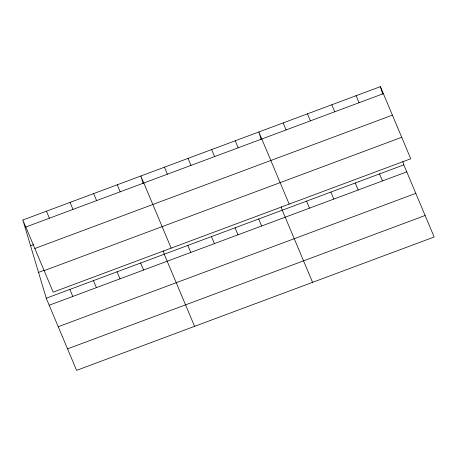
<?xml version="1.0" encoding="UTF-8"?>
<svg xmlns="http://www.w3.org/2000/svg" width="457" height="457" viewBox="0 0 457 457"><rect width="100%" height="100%" fill="white"/><g stroke="black" fill="none" stroke-linecap="round" stroke-linejoin="round"><path stroke-width="0.69" d="M22.85 220L380.424 86.641L410.746 158.779L53.178 292.137L22.85 220L46.254 298.221L76.576 370.359L434.15 237L403.822 164.863L402.806 161.464M25.798 227.009L383.372 93.651M30.573 245.809L33.852 244.586M34.835 248.499L392.403 115.147M38.531 272.406L44.432 270.207M44.14 270.647L401.714 137.289M46.254 298.221L403.822 164.863M49.202 305.23L406.77 171.872M58.233 326.721L415.807 193.362M67.545 348.868L425.113 215.51M356.106 95.707L359.053 102.722M379.51 173.928L382.458 180.938M331.793 104.779L334.741 111.788M355.192 183L358.139 190.009M307.475 113.844L310.423 120.854M330.879 192.066L333.827 199.075M283.163 122.916L286.111 129.925M306.567 201.131L309.515 208.146M289.172 204.125L258.851 131.982L261.084 139.454M312.577 282.346L282.249 210.203L281.232 206.804M235.246 140.785L238.194 147.794M258.651 219.006L261.598 226.015M211.648 149.588L214.596 156.597M235.052 227.803L238 234.818M188.05 158.385L190.997 165.4M211.448 236.606L214.396 243.621M164.451 167.188L167.393 174.197M187.85 245.409L190.798 252.418M171.175 248.134L140.847 175.991L143.087 183.463M194.579 326.349L164.252 254.212L163.235 250.813M117.249 184.794L120.197 191.803M140.653 263.009L143.601 270.024M93.651 193.591L96.598 200.606M117.049 271.812L119.997 278.827M70.052 202.394L72.994 209.403M93.451 280.615L96.398 287.624M46.448 211.197L49.396 218.206M69.852 289.418L72.8 296.427M380.424 86.641L382.658 94.113"/></g></svg>
